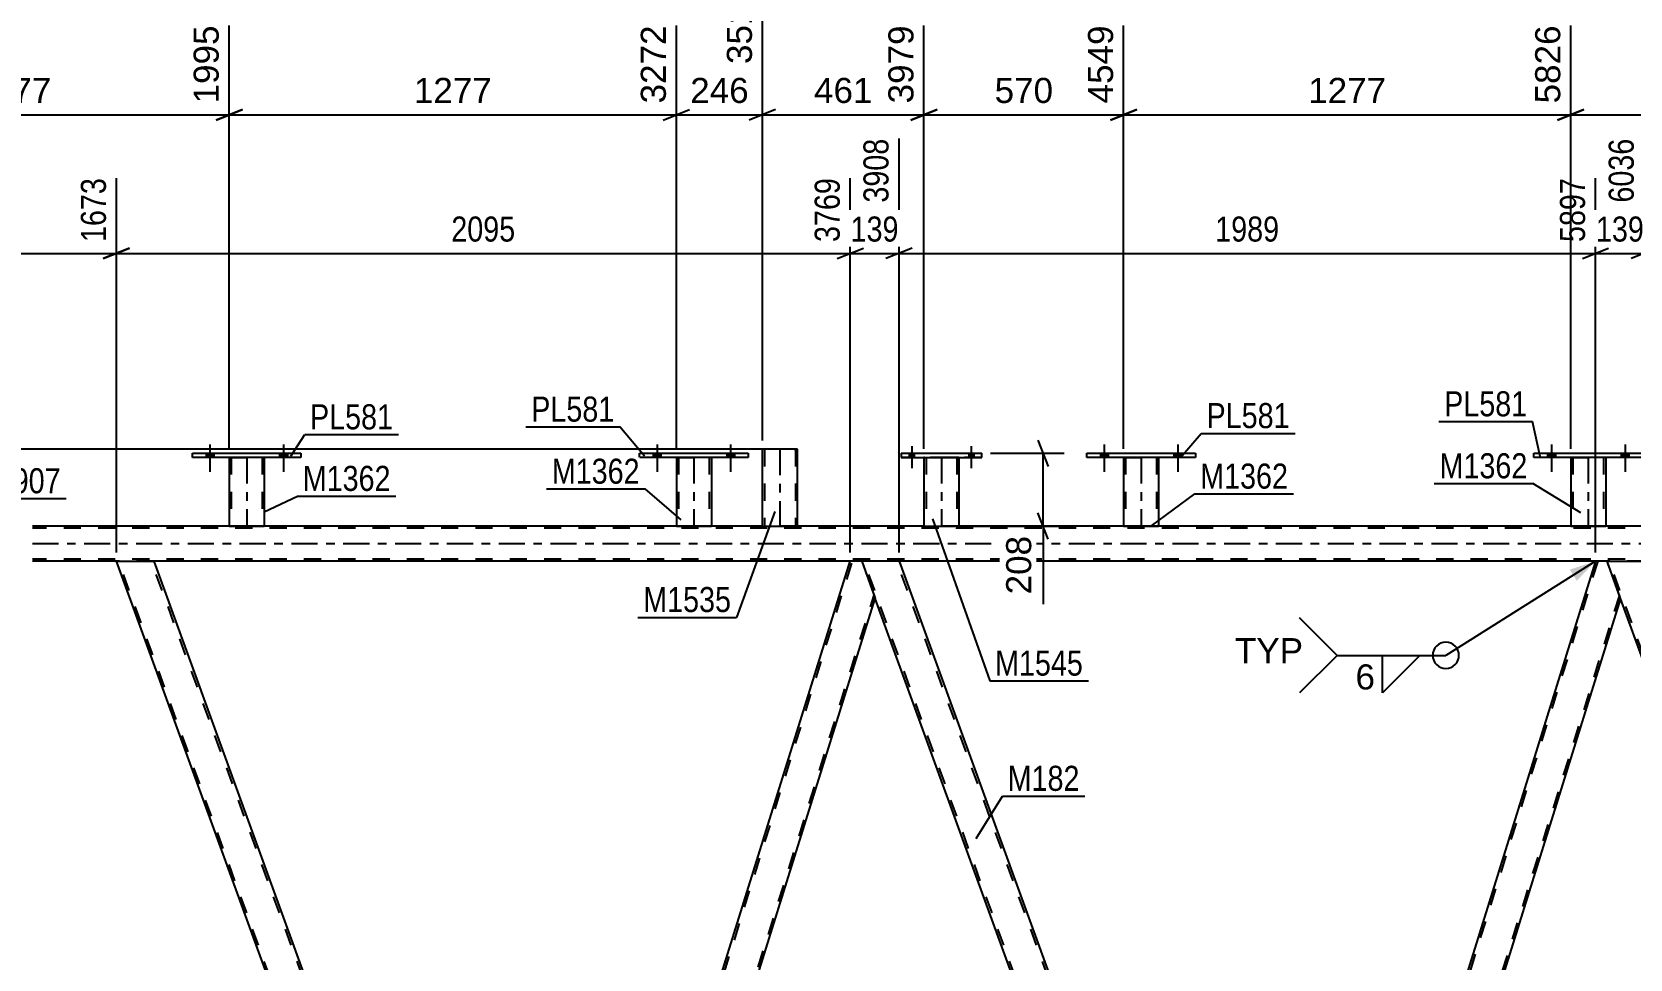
# Model space of a CAD drawing. Header units: millimetres. Extents: x 0 to 3371, y 0 to 1899.
# Drawn here: x 100.8 to 283.4, y 369.3 to 475.2 of the extents above; entities that cross this region are included whole.
import ezdxf

# ---------------------------------------------------------------- set-up
doc = ezdxf.new("R2010")
doc.units = ezdxf.units.MM
doc.linetypes.add('DXK_LINE_DOT2', pattern=[3.9198, 1.9599, -1.9599])
doc.linetypes.add('DXK_LINE_DOT3', pattern=[5.9187, 2.979, -0.9799, 0.9799, -0.9799])
doc.styles.add('Arial', font='ARIAL.TTF', dxfattribs={"height": 0.2})
doc.styles.add('Arial Narrow', font='ARIALN.TTF', dxfattribs={"height": 0.2})

# ---------------------------------------------------------------- blocks, each defined once
blk = doc.blocks.new('Part-203723636-5247 - 5074')
at = {"color": 2, "linetype": 'Continuous'}
for p, q in [((199.86, 414.76), (195.6, 414.76)), ((199.86, 414.76), (242.23, 298.36)), ((237.97, 298.36), (197.15, 410.51))]:
    blk.add_line(p, q, dxfattribs=at)
at = {"color": 7, "linetype": 'DXK_LINE_DOT2'}
for p, q in [((195.6, 414.76), (197.15, 410.51)), ((239.98, 293.54), (195.86, 414.76)), ((243.73, 293.54), (199.6, 414.76)), ((239.72, 293.54), (237.97, 298.36)), ((243.98, 293.54), (242.23, 298.36)), ((243.98, 293.54), (239.72, 293.54))]:
    blk.add_line(p, q, dxfattribs=at)
blk = doc.blocks.new('Bolt-203723636-5217 - 5074')
at = {"linetype": 'Continuous'}
for points in [[(222.87, 426.6), (223.75, 426.6), (223.75, 427.08), (222.87, 427.08)], [(231.27, 426.6), (232.15, 426.6), (232.15, 427.08), (231.27, 427.08)]]:
    blk.add_hatch(color=1, dxfattribs=at).paths.add_polyline_path(points)
at = {"color": 1, "linetype": 'Continuous'}
for p, q in [((223.31, 428.08), (223.31, 424.96)), ((231.71, 428.08), (231.71, 424.96)), ((222.87, 427.08), (222.87, 426.6)), ((223.75, 427.08), (223.75, 426.6)), ((231.27, 427.08), (231.27, 426.6)), ((232.15, 427.08), (232.15, 426.6))]:
    blk.add_line(p, q, dxfattribs=at)
blk = doc.blocks.new('Part-203723636-5154 - 5074')
at = {"color": 2, "linetype": 'Continuous'}
for p, q in [((184.26, 418.76), (100.87, 418.76)), ((202.71, 418.76), (188.26, 418.76)), ((564.71, 418.76), (206.71, 418.76)), ((110.47, 414.76), (100.87, 414.76)), ((194.29, 414.76), (114.73, 414.76)), ((279.42, 414.76), (199.86, 414.76))]:
    blk.add_line(p, q, dxfattribs=at)
at = {"color": 7, "linetype": 'DXK_LINE_DOT2'}
for p, q in [((764.93, 418.52), (100.87, 418.52)), ((188.26, 418.76), (184.26, 418.76)), ((206.71, 418.76), (202.71, 418.76)), ((764.93, 415), (100.87, 415)), ((114.73, 414.76), (110.47, 414.76)), ((199.86, 414.76), (194.29, 414.76)), ((284.99, 414.76), (279.42, 414.76))]:
    blk.add_line(p, q, dxfattribs=at)
at = {"color": 7, "linetype": 'DXK_LINE_DOT3'}
blk.add_line((100.87, 416.76), (764.93, 416.76), dxfattribs=at)
blk = doc.blocks.new('Bolt-203723636-5218 - 5074')
at = {"linetype": 'Continuous'}
for points in [[(222.87, 426.6), (223.75, 426.6), (223.75, 427.08), (222.87, 427.08)], [(231.27, 426.6), (232.15, 426.6), (232.15, 427.08), (231.27, 427.08)]]:
    blk.add_hatch(color=1, dxfattribs=at).paths.add_polyline_path(points)
at = {"color": 1, "linetype": 'Continuous'}
for p, q in [((223.31, 428.08), (223.31, 424.96)), ((231.71, 428.08), (231.71, 424.96)), ((222.87, 427.08), (222.87, 426.6)), ((223.75, 427.08), (223.75, 426.6)), ((231.27, 427.08), (231.27, 426.6)), ((232.15, 427.08), (232.15, 426.6))]:
    blk.add_line(p, q, dxfattribs=at)
blk = doc.blocks.new('Part-203723636-5283 - 5074')
at = {"color": 2, "linetype": 'Continuous'}
for p, q in [((272.39, 426.6), (272.39, 427.08)), ((272.39, 427.08), (284.79, 427.08)), ((284.79, 426.6), (272.39, 426.6)), ((284.79, 427.08), (284.79, 426.6))]:
    blk.add_line(p, q, dxfattribs=at)
blk = doc.blocks.new('Part-203723636-5300 - 5074')
at = {"color": 2, "linetype": 'Continuous'}
for p, q in [((276.59, 426.6), (276.59, 418.76)), ((280.59, 426.6), (280.59, 418.76)), ((276.59, 418.76), (280.59, 418.76))]:
    blk.add_line(p, q, dxfattribs=at)
at = {"color": 7, "linetype": 'DXK_LINE_DOT2'}
for p, q in [((276.59, 426.6), (280.59, 426.6)), ((276.59, 426.6), (276.59, 426.6)), ((276.59, 426.6), (276.59, 426.6)), ((276.83, 426.6), (276.83, 418.76)), ((280.35, 426.6), (280.35, 418.76)), ((280.59, 426.6), (280.59, 426.6)), ((280.59, 426.6), (280.59, 426.6)), ((280.3, 418.76), (280.33, 418.76)), ((280.3, 418.76), (280.33, 418.76)), ((280.33, 418.76), (280.35, 418.76)), ((280.33, 418.76), (280.35, 418.76))]:
    blk.add_line(p, q, dxfattribs=at)
at = {"color": 7, "linetype": 'DXK_LINE_DOT3'}
blk.add_line((278.59, 426.6), (278.59, 418.76), dxfattribs=at)
blk = doc.blocks.new('Part-203723636-5301 - 5074')
at = {"color": 2, "linetype": 'Continuous'}
for p, q in [((200.11, 427.08), (200.11, 426.6)), ((200.11, 427.08), (209.31, 427.08)), ((200.11, 426.6), (209.31, 426.6)), ((209.31, 426.6), (209.31, 427.08))]:
    blk.add_line(p, q, dxfattribs=at)
at = {"color": 7, "linetype": 'DXK_LINE_DOT2'}
for p, q in [((200.11, 427.08), (209.31, 427.08)), ((209.31, 426.6), (200.11, 426.6))]:
    blk.add_line(p, q, dxfattribs=at)
blk = doc.blocks.new('Part-203723636-5306 - 5074')
at = {"color": 2, "linetype": 'Continuous'}
for p, q in [((225.51, 426.6), (225.51, 418.76)), ((229.51, 426.6), (229.51, 418.76)), ((225.51, 418.76), (229.51, 418.76))]:
    blk.add_line(p, q, dxfattribs=at)
at = {"color": 7, "linetype": 'DXK_LINE_DOT2'}
for p, q in [((225.51, 426.6), (229.51, 426.6)), ((225.51, 426.6), (225.51, 426.6)), ((225.51, 426.6), (225.51, 426.6)), ((225.75, 426.6), (225.75, 418.76)), ((229.27, 426.6), (229.27, 418.76)), ((229.51, 426.6), (229.51, 426.6)), ((229.51, 426.6), (229.51, 426.6)), ((229.21, 418.76), (229.25, 418.76)), ((229.21, 418.76), (229.25, 418.76)), ((229.25, 418.76), (229.27, 418.76)), ((229.25, 418.76), (229.27, 418.76))]:
    blk.add_line(p, q, dxfattribs=at)
at = {"color": 7, "linetype": 'DXK_LINE_DOT3'}
blk.add_line((227.51, 426.6), (227.51, 418.76), dxfattribs=at)
blk = doc.blocks.new('Part-203723636-5430 - 5074')
at = {"color": 7, "linetype": 'DXK_LINE_DOT2'}
for p, q in [((279.67, 414.76), (242.85, 296.64)), ((282.15, 410.88), (245.57, 293.54)), ((243.14, 298.36), (242.72, 297.01)), ((247.33, 298.36), (245.83, 293.54)), ((243.98, 293.54), (242.72, 297.01)), ((245.83, 293.54), (243.98, 293.54))]:
    blk.add_line(p, q, dxfattribs=at)
at = {"color": 2, "linetype": 'Continuous'}
for p, q in [((279.42, 414.76), (243.14, 298.36)), ((280.74, 414.76), (279.42, 414.76)), ((282.28, 410.51), (280.74, 414.76)), ((282.28, 410.51), (247.33, 298.36))]:
    blk.add_line(p, q, dxfattribs=at)
blk = doc.blocks.new('Part-203723636-5496 - 5074')
at = {"color": 2, "linetype": 'Continuous'}
for p, q in [((202.71, 426.6), (202.71, 418.75)), ((206.71, 426.6), (206.71, 418.75)), ((202.71, 418.75), (206.23, 418.75)), ((206.57, 418.75), (206.23, 418.75)), ((206.68, 418.75), (206.57, 418.75)), ((206.71, 418.75), (206.68, 418.75))]:
    blk.add_line(p, q, dxfattribs=at)
at = {"color": 7, "linetype": 'DXK_LINE_DOT2'}
for p, q in [((206.71, 426.6), (202.71, 426.6)), ((202.71, 426.6), (202.71, 426.6)), ((202.71, 426.6), (206.71, 426.6)), ((202.71, 426.6), (202.71, 426.6)), ((202.71, 426.6), (202.71, 426.6)), ((202.95, 426.6), (202.95, 426.6)), ((202.95, 426.6), (202.95, 418.75)), ((206.47, 426.6), (206.47, 426.6)), ((206.47, 426.6), (206.47, 418.75)), ((206.71, 426.6), (206.71, 426.6)), ((206.71, 426.6), (206.71, 426.6)), ((206.71, 426.6), (206.71, 426.6)), ((206.71, 418.75), (202.71, 418.75)), ((202.95, 418.75), (202.97, 418.75)), ((202.97, 418.75), (203.01, 418.75)), ((203.01, 418.75), (203.02, 418.75)), ((206.42, 418.75), (206.23, 418.75))]:
    blk.add_line(p, q, dxfattribs=at)
at = {"color": 7, "linetype": 'DXK_LINE_DOT3'}
blk.add_line((204.71, 426.6), (204.71, 418.75), dxfattribs=at)
blk = doc.blocks.new('Part-203723636-5345 - 5074')
at = {"color": 2, "linetype": 'Continuous'}
for p, q in [((119.15, 426.6), (119.15, 427.08)), ((119.15, 427.08), (131.55, 427.08)), ((131.55, 426.6), (119.15, 426.6)), ((131.55, 427.08), (131.55, 426.6))]:
    blk.add_line(p, q, dxfattribs=at)
blk = doc.blocks.new('Part-203723636-5400 - 5074')
at = {"color": 2, "linetype": 'Continuous'}
for p, q in [((184.26, 427.54), (184.26, 427.54)), ((187.78, 427.54), (184.26, 427.54)), ((184.26, 418.76), (184.26, 427.54)), ((188.26, 427.54), (187.78, 427.54)), ((188.26, 427.54), (188.26, 427.54)), ((188.26, 418.76), (188.26, 427.54)), ((184.28, 418.74), (188.24, 418.74))]:
    blk.add_line(p, q, dxfattribs=at)
at = {"color": 7, "linetype": 'DXK_LINE_DOT2'}
for p, q in [((188.26, 427.54), (184.26, 427.54)), ((184.26, 427.54), (184.26, 427.54)), ((184.5, 427.54), (184.5, 427.54)), ((184.5, 427.54), (184.5, 418.74)), ((187.87, 427.54), (187.95, 427.54)), ((187.95, 427.54), (187.96, 427.54)), ((187.96, 427.54), (188, 427.54)), ((188, 427.54), (188.02, 427.54)), ((188.02, 427.54), (188.02, 427.54)), ((188.02, 427.54), (188.02, 418.74)), ((188.26, 427.54), (188.26, 427.54)), ((184.26, 418.76), (184.26, 418.74)), ((188.26, 418.74), (184.26, 418.74)), ((184.26, 418.74), (184.26, 418.74)), ((184.26, 418.74), (184.28, 418.74)), ((188, 418.74), (187.96, 418.74)), ((188.26, 418.74), (188.24, 418.74)), ((188.26, 418.74), (188.26, 418.76)), ((188.26, 418.74), (188.26, 418.76)), ((188.26, 418.74), (188.26, 418.74))]:
    blk.add_line(p, q, dxfattribs=at)
at = {"color": 7, "linetype": 'DXK_LINE_DOT3'}
blk.add_line((186.26, 427.54), (186.26, 418.74), dxfattribs=at)
blk = doc.blocks.new('Part-203723636-5370 - 5074')
at = {"color": 2, "linetype": 'Continuous'}
for p, q in [((157.58, 297.01), (194.29, 414.76)), ((195.6, 414.76), (194.29, 414.76)), ((195.6, 414.76), (197.15, 410.51)), ((160.69, 293.54), (197.15, 410.51)), ((158.85, 293.54), (157.58, 297.01))]:
    blk.add_line(p, q, dxfattribs=at)
at = {"color": 7, "linetype": 'DXK_LINE_DOT2'}
for p, q in [((157.72, 296.64), (194.54, 414.76)), ((160.44, 293.54), (197.02, 410.88)), ((160.69, 293.54), (158.85, 293.54))]:
    blk.add_line(p, q, dxfattribs=at)
blk = doc.blocks.new('Part-203723636-5375 - 5074')
at = {"color": 2, "linetype": 'Continuous'}
for p, q in [((154.59, 293.54), (110.47, 414.76)), ((110.47, 414.76), (114.73, 414.76)), ((114.73, 414.76), (157.58, 297.01))]:
    blk.add_line(p, q, dxfattribs=at)
at = {"color": 7, "linetype": 'DXK_LINE_DOT2'}
for p, q in [((154.85, 293.54), (110.72, 414.76)), ((158.59, 293.54), (114.47, 414.76)), ((158.85, 293.54), (157.58, 297.01)), ((158.85, 293.54), (154.59, 293.54))]:
    blk.add_line(p, q, dxfattribs=at)
blk = doc.blocks.new('Part-203723636-5380 - 5074')
at = {"color": 2, "linetype": 'Continuous'}
for p, q in [((123.35, 426.6), (123.35, 418.76)), ((127.35, 426.6), (127.35, 418.76)), ((123.35, 418.76), (127.35, 418.76))]:
    blk.add_line(p, q, dxfattribs=at)
at = {"color": 7, "linetype": 'DXK_LINE_DOT2'}
for p, q in [((123.35, 426.6), (127.35, 426.6)), ((123.35, 426.6), (123.35, 426.6)), ((123.35, 426.6), (123.35, 426.6)), ((123.59, 426.6), (123.59, 418.76)), ((127.11, 426.6), (127.11, 418.76)), ((127.35, 426.6), (127.35, 426.6)), ((127.35, 426.6), (127.35, 426.6)), ((127.09, 418.76), (127.05, 418.76)), ((127.05, 418.76), (127.09, 418.76)), ((127.11, 418.76), (127.09, 418.76)), ((127.09, 418.76), (127.11, 418.76))]:
    blk.add_line(p, q, dxfattribs=at)
at = {"color": 7, "linetype": 'DXK_LINE_DOT3'}
blk.add_line((125.35, 426.6), (125.35, 418.76), dxfattribs=at)
blk = doc.blocks.new('Part-203723636-5385 - 5074')
at = {"color": 2, "linetype": 'Continuous'}
for p, q in [((170.23, 426.6), (170.23, 427.08)), ((170.23, 427.08), (182.63, 427.08)), ((182.63, 426.6), (170.23, 426.6)), ((182.63, 427.08), (182.63, 426.6))]:
    blk.add_line(p, q, dxfattribs=at)
blk = doc.blocks.new('Part-203723636-5410 - 5074')
at = {"color": 2, "linetype": 'Continuous'}
for p, q in [((174.43, 426.6), (174.43, 418.76)), ((178.43, 426.6), (178.43, 418.76)), ((174.43, 418.76), (178.43, 418.76))]:
    blk.add_line(p, q, dxfattribs=at)
at = {"color": 7, "linetype": 'DXK_LINE_DOT2'}
for p, q in [((174.43, 426.6), (178.43, 426.6)), ((174.43, 426.6), (174.43, 426.6)), ((174.43, 426.6), (174.43, 426.6)), ((174.67, 426.6), (174.67, 418.76)), ((178.19, 426.6), (178.19, 418.76)), ((178.43, 426.6), (178.43, 426.6)), ((178.43, 426.6), (178.43, 426.6)), ((178.13, 418.76), (178.17, 418.76)), ((178.13, 418.76), (178.17, 418.76)), ((178.17, 418.76), (178.19, 418.76)), ((178.17, 418.76), (178.19, 418.76))]:
    blk.add_line(p, q, dxfattribs=at)
at = {"color": 7, "linetype": 'DXK_LINE_DOT3'}
blk.add_line((176.43, 426.6), (176.43, 418.76), dxfattribs=at)
blk = doc.blocks.new('Part-203723636-5425 - 5074')
at = {"color": 2, "linetype": 'Continuous'}
for p, q in [((280.74, 414.76), (284.99, 414.76)), ((284.99, 414.76), (327.85, 297.01)), ((324.86, 293.54), (282.28, 410.51))]:
    blk.add_line(p, q, dxfattribs=at)
at = {"color": 7, "linetype": 'DXK_LINE_DOT2'}
for p, q in [((282.28, 410.51), (280.74, 414.76)), ((325.11, 293.54), (280.99, 414.76)), ((328.86, 293.54), (284.74, 414.76)), ((329.12, 293.54), (327.85, 297.01)), ((329.12, 293.54), (324.86, 293.54))]:
    blk.add_line(p, q, dxfattribs=at)
blk = doc.blocks.new('Part-203723636-5435 - 5074')
at = {"color": 2, "linetype": 'Continuous'}
for p, q in [((221.31, 426.6), (221.31, 427.08)), ((221.31, 427.08), (233.71, 427.08)), ((233.71, 426.6), (221.31, 426.6)), ((233.71, 427.08), (233.71, 426.6))]:
    blk.add_line(p, q, dxfattribs=at)
blk = doc.blocks.new('Bolt-203723636-5459 - 5074')
at = {"linetype": 'Continuous'}
for points in [[(171.79, 426.6), (172.67, 426.6), (172.67, 427.08), (171.79, 427.08)], [(180.19, 426.6), (181.07, 426.6), (181.07, 427.08), (180.19, 427.08)]]:
    blk.add_hatch(color=1, dxfattribs=at).paths.add_polyline_path(points)
at = {"color": 1, "linetype": 'Continuous'}
for p, q in [((172.23, 428.08), (172.23, 424.96)), ((180.63, 428.08), (180.63, 424.96)), ((171.79, 427.08), (171.79, 426.6)), ((172.67, 427.08), (172.67, 426.6)), ((180.19, 427.08), (180.19, 426.6)), ((181.07, 427.08), (181.07, 426.6))]:
    blk.add_line(p, q, dxfattribs=at)
blk = doc.blocks.new('Bolt-203723636-5476 - 5074')
at = {"linetype": 'Continuous'}
for points in [[(273.95, 426.6), (274.83, 426.6), (274.83, 427.08), (273.95, 427.08)], [(282.35, 426.6), (283.23, 426.6), (283.23, 427.08), (282.35, 427.08)]]:
    blk.add_hatch(color=1, dxfattribs=at).paths.add_polyline_path(points)
at = {"color": 1, "linetype": 'Continuous'}
for p, q in [((274.39, 428.08), (274.39, 424.96)), ((282.79, 428.08), (282.79, 424.96)), ((273.95, 427.08), (273.95, 426.6)), ((274.83, 427.08), (274.83, 426.6)), ((282.35, 427.08), (282.35, 426.6)), ((283.23, 427.08), (283.23, 426.6))]:
    blk.add_line(p, q, dxfattribs=at)
blk = doc.blocks.new('Bolt-203723636-5477 - 5074')
at = {"linetype": 'Continuous'}
for points in [[(273.95, 426.6), (274.83, 426.6), (274.83, 427.08), (273.95, 427.08)], [(282.35, 426.6), (283.23, 426.6), (283.23, 427.08), (282.35, 427.08)]]:
    blk.add_hatch(color=1, dxfattribs=at).paths.add_polyline_path(points)
at = {"color": 1, "linetype": 'Continuous'}
for p, q in [((274.39, 428.08), (274.39, 424.96)), ((282.79, 428.08), (282.79, 424.96)), ((273.95, 427.08), (273.95, 426.6)), ((274.83, 427.08), (274.83, 426.6)), ((282.35, 427.08), (282.35, 426.6)), ((283.23, 427.08), (283.23, 426.6))]:
    blk.add_line(p, q, dxfattribs=at)
blk = doc.blocks.new('Bolt-203723636-5497 - 5074')
at = {"linetype": 'Continuous'}
for points in [[(201.03, 426.6), (201.59, 426.6), (201.59, 427.08), (201.03, 427.08)], [(201.03, 426.6), (201.59, 426.6), (201.59, 427.08), (201.03, 427.08)], [(207.83, 426.6), (208.39, 426.6), (208.39, 427.08), (207.83, 427.08)], [(207.83, 426.6), (208.39, 426.6), (208.39, 427.08), (207.83, 427.08)]]:
    blk.add_hatch(color=1, dxfattribs=at).paths.add_polyline_path(points)
at = {"color": 1, "linetype": 'Continuous'}
for p, q in [((201.31, 427.88), (201.31, 425.36)), ((201.31, 427.88), (201.31, 425.36)), ((208.11, 427.88), (208.11, 425.36)), ((208.11, 427.88), (208.11, 425.36)), ((201.03, 427.08), (201.03, 426.6)), ((201.03, 427.08), (201.03, 426.6)), ((201.59, 427.08), (201.59, 426.6)), ((201.59, 427.08), (201.59, 426.6)), ((207.83, 427.08), (207.83, 426.6)), ((207.83, 427.08), (207.83, 426.6)), ((208.39, 427.08), (208.39, 426.6)), ((208.39, 427.08), (208.39, 426.6))]:
    blk.add_line(p, q, dxfattribs=at)
blk = doc.blocks.new('Bolt-203723636-5506 - 5074')
at = {"linetype": 'Continuous'}
for points in [[(120.71, 426.6), (121.59, 426.6), (121.59, 427.08), (120.71, 427.08)], [(129.11, 426.6), (129.99, 426.6), (129.99, 427.08), (129.11, 427.08)]]:
    blk.add_hatch(color=1, dxfattribs=at).paths.add_polyline_path(points)
at = {"color": 1, "linetype": 'Continuous'}
for p, q in [((121.15, 428.08), (121.15, 424.96)), ((129.55, 428.08), (129.55, 424.96)), ((120.71, 427.08), (120.71, 426.6)), ((121.59, 427.08), (121.59, 426.6)), ((129.11, 427.08), (129.11, 426.6)), ((129.99, 427.08), (129.99, 426.6))]:
    blk.add_line(p, q, dxfattribs=at)
blk = doc.blocks.new('Bolt-203723636-5507 - 5074')
at = {"linetype": 'Continuous'}
for points in [[(120.71, 426.6), (121.59, 426.6), (121.59, 427.08), (120.71, 427.08)], [(129.11, 426.6), (129.99, 426.6), (129.99, 427.08), (129.11, 427.08)]]:
    blk.add_hatch(color=1, dxfattribs=at).paths.add_polyline_path(points)
at = {"color": 1, "linetype": 'Continuous'}
for p, q in [((121.15, 428.08), (121.15, 424.96)), ((129.55, 428.08), (129.55, 424.96)), ((120.71, 427.08), (120.71, 426.6)), ((121.59, 427.08), (121.59, 426.6)), ((129.11, 427.08), (129.11, 426.6)), ((129.99, 427.08), (129.99, 426.6))]:
    blk.add_line(p, q, dxfattribs=at)
blk = doc.blocks.new('Bolt-203723636-5518 - 5074')
at = {"linetype": 'Continuous'}
for points in [[(171.79, 426.6), (172.67, 426.6), (172.67, 427.08), (171.79, 427.08)], [(180.19, 426.6), (181.07, 426.6), (181.07, 427.08), (180.19, 427.08)]]:
    blk.add_hatch(color=1, dxfattribs=at).paths.add_polyline_path(points)
at = {"color": 1, "linetype": 'Continuous'}
for p, q in [((172.23, 428.08), (172.23, 424.96)), ((180.63, 428.08), (180.63, 424.96)), ((171.79, 427.08), (171.79, 426.6)), ((172.67, 427.08), (172.67, 426.6)), ((180.19, 427.08), (180.19, 426.6)), ((181.07, 427.08), (181.07, 426.6))]:
    blk.add_line(p, q, dxfattribs=at)
blk = doc.blocks.new('StraightDimension-203723636-6762 - 5074')
at = {"color": 7, "linetype": 'Continuous'}
for p, q in [((276.59, 427.6), (276.59, 475.93)), ((327.67, 427.6), (327.67, 475.93)), ((278.09, 466.34), (275.09, 465.14)), ((276.59, 465.74), (327.67, 465.74)), ((326.17, 465.14), (329.17, 466.34))]:
    blk.add_line(p, q, dxfattribs=at)
at = {"color": 0, "linetype": 'Continuous'}
blk.add_wipeout([(327.07, 476.53), (322.87, 476.53), (322.87, 466.44), (327.07, 466.44)], dxfattribs=at)
at = {"color": 0}
blk.add_wipeout([(307.18, 466.49), (307.18, 470.69), (297.08, 470.69), (297.08, 466.49)], dxfattribs=at)
at = {"color": 3, "linetype": 'Continuous', "style": 'Arial'}
blk.add_text('7103', height=2.865, rotation=90.0002, dxfattribs=at).set_placement((326.47, 467.04))
at = {"color": 3, "style": 'Arial'}
blk.add_text('1277', height=2.865, dxfattribs=at).set_placement((297.68, 467.09))
blk = doc.blocks.new('StraightDimension-203723636-8266 - 5074')
at = {"color": 7, "linetype": 'Continuous'}
for p, q in [((215.71, 428.58), (216.91, 425.58)), ((210.31, 427.08), (218.71, 427.08)), ((216.31, 418.76), (216.31, 427.08)), ((216.91, 417.26), (215.71, 420.26)), ((207.71, 418.76), (218.71, 418.76))]:
    blk.add_line(p, q, dxfattribs=at)
at = {"color": 0}
blk.add_wipeout([(215.56, 418.23), (211.36, 418.23), (211.36, 410.36), (215.56, 410.36)], dxfattribs=at)
at = {"color": 7, "linetype": 'Continuous'}
blk.add_line((216.31, 418.76), (216.31, 409.84), dxfattribs=at)
blk.add_line((216.31, 418.76), (216.31, 409.84), dxfattribs=at)
at = {"color": 3, "style": 'Arial'}
blk.add_text('208', height=2.865, rotation=90.0002, dxfattribs=at).set_placement((214.96, 410.96))
blk = doc.blocks.new('StraightDimension-203723636-6242 - 5074')
at = {"color": 7, "linetype": 'Continuous'}
blk.add_line((185.26, 427.54), (28.91, 427.54), dxfattribs=at)
blk = doc.blocks.new('StraightDimension-203723636-13701 - 5074')
at = {"color": 7, "linetype": 'Continuous'}
for p, q in [((199.86, 415.76), (199.86, 463.02)), ((279.42, 415.76), (279.42, 458.52)), ((201.36, 450.51), (198.36, 449.31)), ((199.86, 449.91), (279.42, 449.91)), ((277.92, 449.31), (280.92, 450.51))]:
    blk.add_line(p, q, dxfattribs=at)
at = {"color": 0, "linetype": 'Continuous'}
blk.add_wipeout([(278.82, 459.12), (274.62, 459.12), (274.62, 450.61), (278.82, 450.61)], dxfattribs=at)
at = {"color": 0}
blk.add_wipeout([(243.9, 450.66), (243.9, 454.86), (235.38, 454.86), (235.38, 450.66)], dxfattribs=at)
at = {"color": 3, "linetype": 'Continuous', "style": 'Arial Narrow'}
blk.add_text('5897', height=2.863, rotation=90.0002, dxfattribs=at).set_placement((278.22, 451.21))
at = {"color": 3, "style": 'Arial Narrow'}
blk.add_text('1989', height=2.863, dxfattribs=at).set_placement((235.98, 451.26))
blk = doc.blocks.new('StraightDimension-203723636-13700 - 5074')
at = {"color": 7, "linetype": 'Continuous'}
for p, q in [((284.99, 415.76), (284.99, 463.02)), ((279.42, 415.76), (279.42, 458.52)), ((277.92, 449.31), (280.92, 450.51)), ((279.42, 449.91), (284.99, 449.91)), ((286.49, 450.51), (283.49, 449.31))]:
    blk.add_line(p, q, dxfattribs=at)
at = {"color": 0}
blk.add_wipeout([(285.55, 450.66), (285.55, 454.86), (278.87, 454.86), (278.87, 450.66)], dxfattribs=at)
at = {"color": 3, "style": 'Arial Narrow'}
blk.add_text('139', height=2.863, dxfattribs=at).set_placement((279.47, 451.26))
at = {"color": 0, "linetype": 'Continuous'}
blk.add_wipeout([(284.39, 463.62), (280.19, 463.62), (280.19, 455.11), (284.39, 455.11)], dxfattribs=at)
at = {"color": 3, "linetype": 'Continuous', "style": 'Arial Narrow'}
blk.add_text('6036', height=2.863, rotation=90.0002, dxfattribs=at).set_placement((283.79, 455.71))
blk = doc.blocks.new('StraightDimension-203723636-13703 - 5074')
at = {"color": 7, "linetype": 'Continuous'}
for p, q in [((110.47, 415.76), (110.47, 458.52)), ((194.29, 415.76), (194.29, 458.52)), ((111.97, 450.51), (108.97, 449.31)), ((110.47, 449.91), (194.29, 449.91)), ((192.79, 449.31), (195.79, 450.51))]:
    blk.add_line(p, q, dxfattribs=at)
at = {"color": 0, "linetype": 'Continuous'}
blk.add_wipeout([(193.69, 459.12), (189.49, 459.12), (189.49, 450.61), (193.69, 450.61)], dxfattribs=at)
at = {"color": 0}
blk.add_wipeout([(156.63, 450.66), (156.63, 454.86), (148.12, 454.86), (148.12, 450.66)], dxfattribs=at)
at = {"color": 3, "linetype": 'Continuous', "style": 'Arial Narrow'}
blk.add_text('3769', height=2.863, rotation=90.0002, dxfattribs=at).set_placement((193.09, 451.21))
at = {"color": 3, "style": 'Arial Narrow'}
blk.add_text('2095', height=2.863, dxfattribs=at).set_placement((148.72, 451.26))
blk = doc.blocks.new('StraightDimension-203723636-6802 - 5074')
at = {"color": 7, "linetype": 'Continuous'}
for p, q in [((184.26, 428.54), (184.26, 480.43)), ((174.43, 427.6), (174.43, 475.93)), ((172.93, 465.14), (175.93, 466.34)), ((174.43, 465.74), (184.26, 465.74)), ((185.76, 466.34), (182.76, 465.14))]:
    blk.add_line(p, q, dxfattribs=at)
at = {"color": 0}
blk.add_wipeout([(183.28, 466.49), (183.28, 470.69), (175.41, 470.69), (175.41, 466.49)], dxfattribs=at)
at = {"color": 3, "style": 'Arial'}
blk.add_text('246', height=2.865, dxfattribs=at).set_placement((176.01, 467.09))
at = {"color": 0, "linetype": 'Continuous'}
blk.add_wipeout([(183.66, 481.03), (179.46, 481.03), (179.46, 470.94), (183.66, 470.94)], dxfattribs=at)
at = {"color": 3, "linetype": 'Continuous', "style": 'Arial'}
blk.add_text('3518', height=2.865, rotation=90.0002, dxfattribs=at).set_placement((183.06, 471.54))
blk = doc.blocks.new('StraightDimension-203723636-6812 - 5074')
at = {"color": 7, "linetype": 'Continuous'}
for p, q in [((123.35, 427.6), (123.35, 475.93)), ((174.43, 427.6), (174.43, 475.93)), ((124.85, 466.34), (121.85, 465.14)), ((123.35, 465.74), (174.43, 465.74)), ((172.93, 465.14), (175.93, 466.34))]:
    blk.add_line(p, q, dxfattribs=at)
at = {"color": 0, "linetype": 'Continuous'}
blk.add_wipeout([(173.83, 476.53), (169.63, 476.53), (169.63, 466.44), (173.83, 466.44)], dxfattribs=at)
at = {"color": 0}
blk.add_wipeout([(153.94, 466.49), (153.94, 470.69), (143.84, 470.69), (143.84, 466.49)], dxfattribs=at)
at = {"color": 3, "linetype": 'Continuous', "style": 'Arial'}
blk.add_text('3272', height=2.865, rotation=90.0002, dxfattribs=at).set_placement((173.23, 467.04))
at = {"color": 3, "style": 'Arial'}
blk.add_text('1277', height=2.865, dxfattribs=at).set_placement((144.44, 467.09))
blk = doc.blocks.new('StraightDimension-203723636-6772 - 5074')
at = {"color": 7, "linetype": 'Continuous'}
for p, q in [((225.51, 427.6), (225.51, 475.93)), ((276.59, 427.6), (276.59, 475.93)), ((227.01, 466.34), (224.01, 465.14)), ((225.51, 465.74), (276.59, 465.74)), ((275.09, 465.14), (278.09, 466.34))]:
    blk.add_line(p, q, dxfattribs=at)
at = {"color": 0, "linetype": 'Continuous'}
blk.add_wipeout([(275.99, 476.53), (271.79, 476.53), (271.79, 466.44), (275.99, 466.44)], dxfattribs=at)
at = {"color": 0}
blk.add_wipeout([(256.1, 466.49), (256.1, 470.69), (246, 470.69), (246, 466.49)], dxfattribs=at)
at = {"color": 3, "linetype": 'Continuous', "style": 'Arial'}
blk.add_text('5826', height=2.865, rotation=90.0002, dxfattribs=at).set_placement((275.39, 467.04))
at = {"color": 3, "style": 'Arial'}
blk.add_text('1277', height=2.865, dxfattribs=at).set_placement((246.6, 467.09))
blk = doc.blocks.new('StraightDimension-203723636-6782 - 5074')
at = {"color": 7, "linetype": 'Continuous'}
for p, q in [((202.71, 427.6), (202.71, 475.93)), ((225.51, 427.6), (225.51, 475.93)), ((204.21, 466.34), (201.21, 465.14)), ((202.71, 465.74), (225.51, 465.74)), ((224.01, 465.14), (227.01, 466.34))]:
    blk.add_line(p, q, dxfattribs=at)
at = {"color": 0, "linetype": 'Continuous'}
blk.add_wipeout([(224.91, 476.53), (220.71, 476.53), (220.71, 466.44), (224.91, 466.44)], dxfattribs=at)
at = {"color": 0}
blk.add_wipeout([(218.05, 466.49), (218.05, 470.69), (210.18, 470.69), (210.18, 466.49)], dxfattribs=at)
at = {"color": 3, "linetype": 'Continuous', "style": 'Arial'}
blk.add_text('4549', height=2.865, rotation=90.0002, dxfattribs=at).set_placement((224.31, 467.04))
at = {"color": 3, "style": 'Arial'}
blk.add_text('570', height=2.865, dxfattribs=at).set_placement((210.78, 467.09))
blk = doc.blocks.new('StraightDimension-203723636-6642 - 5074')
at = {"color": 7, "linetype": 'Continuous'}
for p, q in [((123.35, 427.6), (123.35, 475.93)), ((73.8, 427.6), (73.8, 473.71)), ((75.3, 466.34), (72.3, 465.14)), ((73.8, 465.74), (123.35, 465.74)), ((121.85, 465.14), (124.85, 466.34))]:
    blk.add_line(p, q, dxfattribs=at)
at = {"color": 0, "linetype": 'Continuous'}
blk.add_wipeout([(122.75, 476.53), (118.55, 476.53), (118.55, 466.44), (122.75, 466.44)], dxfattribs=at)
at = {"color": 0}
blk.add_wipeout([(103.62, 466.49), (103.62, 470.69), (93.53, 470.69), (93.53, 466.49)], dxfattribs=at)
at = {"color": 3, "linetype": 'Continuous', "style": 'Arial'}
blk.add_text('1995', height=2.865, rotation=90.0002, dxfattribs=at).set_placement((122.15, 467.04))
at = {"color": 3, "style": 'Arial'}
blk.add_text('1277', height=2.865, dxfattribs=at).set_placement((94.13, 467.09))
blk = doc.blocks.new('StraightDimension-203723636-6792 - 5074')
at = {"color": 7, "linetype": 'Continuous'}
for p, q in [((184.26, 428.54), (184.26, 480.43)), ((202.71, 427.6), (202.71, 475.93)), ((185.76, 466.34), (182.76, 465.14)), ((184.26, 465.74), (202.71, 465.74)), ((201.21, 465.14), (204.21, 466.34))]:
    blk.add_line(p, q, dxfattribs=at)
at = {"color": 0}
blk.add_wipeout([(197.42, 466.49), (197.42, 470.69), (189.55, 470.69), (189.55, 466.49)], dxfattribs=at)
at = {"color": 3, "style": 'Arial'}
blk.add_text('461', height=2.865, dxfattribs=at).set_placement((190.15, 467.09))
at = {"color": 0, "linetype": 'Continuous'}
blk.add_wipeout([(202.11, 476.53), (197.91, 476.53), (197.91, 466.44), (202.11, 466.44)], dxfattribs=at)
at = {"color": 3, "linetype": 'Continuous', "style": 'Arial'}
blk.add_text('3979', height=2.865, rotation=90.0002, dxfattribs=at).set_placement((201.51, 467.04))
blk = doc.blocks.new('StraightDimension-203723636-13702 - 5074')
at = {"color": 7, "linetype": 'Continuous'}
for p, q in [((199.86, 415.76), (199.86, 463.02)), ((194.29, 415.76), (194.29, 458.52)), ((192.79, 449.31), (195.79, 450.51)), ((194.29, 449.91), (199.86, 449.91)), ((201.36, 450.51), (198.36, 449.31))]:
    blk.add_line(p, q, dxfattribs=at)
at = {"color": 0}
blk.add_wipeout([(200.42, 450.66), (200.42, 454.86), (193.73, 454.86), (193.73, 450.66)], dxfattribs=at)
at = {"color": 3, "style": 'Arial Narrow'}
blk.add_text('139', height=2.863, dxfattribs=at).set_placement((194.33, 451.26))
at = {"color": 0, "linetype": 'Continuous'}
blk.add_wipeout([(199.26, 463.62), (195.06, 463.62), (195.06, 455.11), (199.26, 455.11)], dxfattribs=at)
at = {"color": 3, "linetype": 'Continuous', "style": 'Arial Narrow'}
blk.add_text('3908', height=2.863, rotation=90.0002, dxfattribs=at).set_placement((198.66, 455.71))
blk = doc.blocks.new('StraightDimension-203723636-13704 - 5074')
at = {"color": 7, "linetype": 'Continuous'}
for p, q in [((110.47, 415.76), (110.47, 458.52)), ((49.78, 419.76), (49.78, 453.04)), ((51.28, 450.51), (48.28, 449.31)), ((49.78, 449.91), (110.47, 449.91)), ((108.97, 449.31), (111.97, 450.51))]:
    blk.add_line(p, q, dxfattribs=at)
at = {"color": 0, "linetype": 'Continuous'}
for points in [[(109.87, 459.12), (105.67, 459.12), (105.67, 450.61), (109.87, 450.61)], [(49.18, 453.64), (44.98, 453.64), (44.98, 450.61), (49.18, 450.61)]]:
    blk.add_wipeout(points, dxfattribs=at)
at = {"color": 0}
blk.add_wipeout([(84.38, 450.66), (84.38, 454.86), (75.87, 454.86), (75.87, 450.66)], dxfattribs=at)
at = {"color": 3, "linetype": 'Continuous', "style": 'Arial Narrow'}
for s, height, p in [('1673', 2.863, (109.27, 451.21)), ('0', 2.86, (48.58, 451.21))]:
    blk.add_text(s, height=height, rotation=90.0002, dxfattribs=at).set_placement(p)
at = {"color": 3, "style": 'Arial Narrow'}
blk.add_text('1673', height=2.863, dxfattribs=at).set_placement((76.47, 451.26))
blk = doc.blocks.new('Mark-203723636-5150 - 5074')
at = {"color": 0}
blk.add_wipeout([(104.12, 422.51), (104.12, 425.51), (94.25, 425.51), (94.25, 422.51)], dxfattribs=at)
blk.add_wipeout([(104.12, 422.51), (104.12, 425.51), (94.25, 425.51), (94.25, 422.51)], dxfattribs=at)
at = {"color": 30, "linetype": 'Continuous'}
for p, q in [((90.19, 417.31), (93.65, 421.91)), ((93.65, 421.91), (104.72, 421.91))]:
    blk.add_line(p, q, dxfattribs=at)
at = {"color": 3, "style": 'Arial Narrow'}
blk.add_text('TR907', height=2.863, dxfattribs=at).set_placement((94.25, 422.51))
blk = doc.blocks.new('Mark-203723636-5243 - 5074')
at = {"color": 0}
blk.add_wipeout([(220.49, 388.52), (220.49, 391.52), (212.27, 391.52), (212.27, 388.52)], dxfattribs=at)
blk.add_wipeout([(220.49, 388.52), (220.49, 391.52), (212.27, 391.52), (212.27, 388.52)], dxfattribs=at)
at = {"color": 30, "linetype": 'Continuous'}
for p, q in [((208.69, 383.06), (211.67, 387.92)), ((211.67, 387.92), (221.09, 387.92))]:
    blk.add_line(p, q, dxfattribs=at)
at = {"color": 3, "style": 'Arial Narrow'}
blk.add_text('M182', height=2.863, dxfattribs=at).set_placement((212.27, 388.52))
blk = doc.blocks.new('Mark-203723636-5376 - 5074')
at = {"color": 0}
blk.add_wipeout([(141.8, 422.78), (141.8, 425.78), (131.75, 425.78), (131.75, 422.78)], dxfattribs=at)
blk.add_wipeout([(141.8, 422.78), (141.8, 425.78), (131.75, 425.78), (131.75, 422.78)], dxfattribs=at)
at = {"color": 30, "linetype": 'Continuous'}
for p, q in [((127.35, 420.4), (131.15, 422.18)), ((131.15, 422.18), (142.4, 422.18))]:
    blk.add_line(p, q, dxfattribs=at)
at = {"color": 3, "style": 'Arial Narrow'}
blk.add_text('M1362', height=2.863, dxfattribs=at).set_placement((131.75, 422.78))
blk = doc.blocks.new('Mark-203723636-5279 - 5074')
at = {"color": 0}
blk.add_wipeout([(271.64, 431.3), (271.64, 434.3), (262.13, 434.3), (262.13, 431.3)], dxfattribs=at)
blk.add_wipeout([(271.64, 431.3), (271.64, 434.3), (262.13, 434.3), (262.13, 431.3)], dxfattribs=at)
at = {"color": 30, "linetype": 'Continuous'}
for p in [(261.53, 430.7), (273.1, 426.71)]:
    blk.add_line(p, (272.24, 430.7), dxfattribs=at)
at = {"color": 3, "style": 'Arial Narrow'}
blk.add_text('PL581', height=2.863, dxfattribs=at).set_placement((262.13, 431.3))
blk = doc.blocks.new('Mark-203723636-5296 - 5074')
at = {"color": 0}
blk.add_wipeout([(271.65, 424.22), (271.65, 427.22), (261.6, 427.22), (261.6, 424.22)], dxfattribs=at)
blk.add_wipeout([(271.65, 424.22), (271.65, 427.22), (261.6, 427.22), (261.6, 424.22)], dxfattribs=at)
at = {"color": 30, "linetype": 'Continuous'}
for p in [(261, 423.62), (277.74, 420.27)]:
    blk.add_line(p, (272.25, 423.62), dxfattribs=at)
at = {"color": 3, "style": 'Arial Narrow'}
blk.add_text('M1362', height=2.863, dxfattribs=at).set_placement((261.6, 424.22))
blk = doc.blocks.new('Mark-203723636-5302 - 5074')
at = {"color": 0}
blk.add_wipeout([(244.31, 423.04), (244.31, 426.04), (234.26, 426.04), (234.26, 423.04)], dxfattribs=at)
blk.add_wipeout([(244.31, 423.04), (244.31, 426.04), (234.26, 426.04), (234.26, 423.04)], dxfattribs=at)
at = {"color": 30, "linetype": 'Continuous'}
for p, q in [((228.71, 418.81), (233.66, 422.44)), ((233.66, 422.44), (244.91, 422.44))]:
    blk.add_line(p, q, dxfattribs=at)
at = {"color": 3, "style": 'Arial Narrow'}
blk.add_text('M1362', height=2.863, dxfattribs=at).set_placement((234.26, 423.04))
blk = doc.blocks.new('Mark-203723636-5341 - 5074')
at = {"color": 0}
blk.add_wipeout([(142.08, 429.81), (142.08, 432.81), (132.58, 432.81), (132.58, 429.81)], dxfattribs=at)
blk.add_wipeout([(142.08, 429.81), (142.08, 432.81), (132.58, 432.81), (132.58, 429.81)], dxfattribs=at)
at = {"color": 30, "linetype": 'Continuous'}
for p, q in [((130.38, 426.75), (131.98, 429.21)), ((131.98, 429.21), (142.68, 429.21))]:
    blk.add_line(p, q, dxfattribs=at)
at = {"color": 3, "style": 'Arial Narrow'}
blk.add_text('PL581', height=2.863, dxfattribs=at).set_placement((132.58, 429.81))
blk = doc.blocks.new('Mark-203723636-5381 - 5074')
at = {"color": 0}
blk.add_wipeout([(167.36, 430.69), (167.36, 433.69), (157.85, 433.69), (157.85, 430.69)], dxfattribs=at)
blk.add_wipeout([(167.36, 430.69), (167.36, 433.69), (157.85, 433.69), (157.85, 430.69)], dxfattribs=at)
at = {"color": 30, "linetype": 'Continuous'}
for p in [(157.25, 430.09), (170.77, 426.74)]:
    blk.add_line(p, (167.96, 430.09), dxfattribs=at)
at = {"color": 3, "style": 'Arial Narrow'}
blk.add_text('PL581', height=2.863, dxfattribs=at).set_placement((157.85, 430.69))
blk = doc.blocks.new('Mark-203723636-5396 - 5074')
at = {"color": 0}
blk.add_wipeout([(180.69, 408.94), (180.69, 411.94), (170.64, 411.94), (170.64, 408.94)], dxfattribs=at)
blk.add_wipeout([(180.69, 408.94), (180.69, 411.94), (170.64, 411.94), (170.64, 408.94)], dxfattribs=at)
at = {"color": 30, "linetype": 'Continuous'}
for p in [(185.67, 420.41), (170.04, 408.34)]:
    blk.add_line(p, (181.29, 408.34), dxfattribs=at)
at = {"color": 3, "style": 'Arial Narrow'}
blk.add_text('M1535', height=2.863, dxfattribs=at).set_placement((170.64, 408.94))
blk = doc.blocks.new('Mark-203723636-5406 - 5074')
at = {"color": 0}
blk.add_wipeout([(170.25, 423.6), (170.25, 426.6), (160.2, 426.6), (160.2, 423.6)], dxfattribs=at)
blk.add_wipeout([(170.25, 423.6), (170.25, 426.6), (160.2, 426.6), (160.2, 423.6)], dxfattribs=at)
at = {"color": 30, "linetype": 'Continuous'}
for p in [(159.6, 423), (174.98, 419.46)]:
    blk.add_line(p, (170.85, 423), dxfattribs=at)
at = {"color": 3, "style": 'Arial Narrow'}
blk.add_text('M1362', height=2.863, dxfattribs=at).set_placement((160.2, 423.6))
blk = doc.blocks.new('Mark-203723636-5431 - 5074')
at = {"color": 0}
blk.add_wipeout([(244.5, 429.95), (244.5, 432.95), (234.99, 432.95), (234.99, 429.95)], dxfattribs=at)
blk.add_wipeout([(244.5, 429.95), (244.5, 432.95), (234.99, 432.95), (234.99, 429.95)], dxfattribs=at)
at = {"color": 30, "linetype": 'Continuous'}
for p, q in [((232.01, 426.6), (234.39, 429.35)), ((234.39, 429.35), (245.1, 429.35))]:
    blk.add_line(p, q, dxfattribs=at)
at = {"color": 3, "style": 'Arial Narrow'}
blk.add_text('PL581', height=2.863, dxfattribs=at).set_placement((234.99, 429.95))
blk = doc.blocks.new('Mark-203723636-5492 - 5074')
at = {"color": 0}
blk.add_wipeout([(220.89, 401.68), (220.89, 404.68), (210.83, 404.68), (210.83, 401.68)], dxfattribs=at)
blk.add_wipeout([(220.89, 401.68), (220.89, 404.68), (210.83, 404.68), (210.83, 401.68)], dxfattribs=at)
at = {"color": 30, "linetype": 'Continuous'}
for p, q in [((203.67, 419.6), (210.23, 401.08)), ((210.23, 401.08), (221.49, 401.08))]:
    blk.add_line(p, q, dxfattribs=at)
at = {"color": 3, "style": 'Arial Narrow'}
blk.add_text('M1545', height=2.863, dxfattribs=at).set_placement((210.83, 401.68))
blk = doc.blocks.new('WeldMark-203723636-17090 - 5074')
at = {"linetype": 'Continuous'}
blk.add_hatch(color=30, dxfattribs=at).paths.add_polyline_path([(276.48, 413.79), (279.42, 414.76), (277.28, 412.52)])
at = {"color": 30, "linetype": 'Continuous'}
blk.add_line((279.42, 414.76), (262.32, 404), dxfattribs=at)
at = {"color": 3, "linetype": 'Continuous'}
for q in [(245.61, 408.28), (245.61, 399.71)]:
    blk.add_line((249.9, 404), q, dxfattribs=at)
for start, end in [(90, 270), (270, 90)]:
    blk.add_arc((262.32, 404), 1.5, start, end, dxfattribs=at)
at = {"color": 0}
blk.add_wipeout([(254.42, 399.9), (254.42, 403.3), (251.8, 403.3), (251.8, 399.9)], dxfattribs=at)
at = {"color": 30, "linetype": 'Continuous'}
blk.add_line((249.9, 404), (262.32, 404), dxfattribs=at)
at = {"color": 3, "linetype": 'Continuous'}
for p, q in [((255.08, 404), (259.37, 404)), ((259.37, 404), (255.08, 399.71)), ((255.08, 399.71), (255.08, 404))]:
    blk.add_line(p, q, dxfattribs=at)
at = {"color": 3, "style": 'Arial'}
blk.add_text('6', height=2.87, dxfattribs=at).set_placement((252, 400.1))
at = {"color": 0, "linetype": 'Continuous'}
blk.add_wipeout([(246, 403.1), (246, 406.1), (238.23, 406.1), (238.23, 403.1)], dxfattribs=at)
blk.add_wipeout([(246, 403.1), (246, 406.1), (238.23, 406.1), (238.23, 403.1)], dxfattribs=at)
at = {"color": 3, "linetype": 'Continuous', "style": 'Arial'}
blk.add_text('TYP', height=2.865, dxfattribs=at).set_placement((238.23, 403.1))

msp = doc.modelspace()

# ---------------------------------------------------------------- block references
for name in ['Bolt-203723636-5506 - 5074', 'Bolt-203723636-5507 - 5074', 'Bolt-203723636-5459 - 5074', 'Bolt-203723636-5518 - 5074', 'Part-203723636-5400 - 5074', 'Bolt-203723636-5497 - 5074', 'Bolt-203723636-5217 - 5074', 'Bolt-203723636-5218 - 5074', 'Bolt-203723636-5476 - 5074', 'Bolt-203723636-5477 - 5074', 'Part-203723636-5345 - 5074', 'Part-203723636-5380 - 5074', 'Part-203723636-5385 - 5074', 'Part-203723636-5410 - 5074', 'Part-203723636-5301 - 5074', 'Part-203723636-5496 - 5074', 'Part-203723636-5435 - 5074', 'Part-203723636-5306 - 5074', 'Part-203723636-5283 - 5074', 'Part-203723636-5300 - 5074', 'Part-203723636-5154 - 5074', 'Part-203723636-5375 - 5074', 'Part-203723636-5370 - 5074', 'Part-203723636-5247 - 5074', 'Part-203723636-5430 - 5074', 'Part-203723636-5425 - 5074']:
    msp.add_blockref(name, (0, 0))

# ---------------------------------------------------------------- next in the draw order: block references
for name in ['StraightDimension-203723636-6762 - 5074', 'StraightDimension-203723636-8266 - 5074', 'WeldMark-203723636-17090 - 5074']:
    msp.add_blockref(name, (0, 0))

# ---------------------------------------------------------------- next in the draw order: block references
msp.add_blockref('StraightDimension-203723636-6242 - 5074', (0, 0))

# ---------------------------------------------------------------- next in the draw order: block references
for name in ['StraightDimension-203723636-13701 - 5074', 'StraightDimension-203723636-13703 - 5074', 'Mark-203723636-5243 - 5074']:
    msp.add_blockref(name, (0, 0))

# ---------------------------------------------------------------- next in the draw order: block references
for name in ['StraightDimension-203723636-6802 - 5074', 'StraightDimension-203723636-13700 - 5074', 'Mark-203723636-5376 - 5074', 'Mark-203723636-5302 - 5074', 'Mark-203723636-5396 - 5074', 'Mark-203723636-5492 - 5074']:
    msp.add_blockref(name, (0, 0))

# ---------------------------------------------------------------- next in the draw order: block references
for name in ['StraightDimension-203723636-6812 - 5074', 'StraightDimension-203723636-6772 - 5074']:
    msp.add_blockref(name, (0, 0))

# ---------------------------------------------------------------- next in the draw order: block references
for name in ['StraightDimension-203723636-6642 - 5074', 'StraightDimension-203723636-6782 - 5074', 'Mark-203723636-5341 - 5074', 'Mark-203723636-5381 - 5074', 'Mark-203723636-5431 - 5074', 'Mark-203723636-5279 - 5074']:
    msp.add_blockref(name, (0, 0))

# ---------------------------------------------------------------- next in the draw order: block references
for name in ['StraightDimension-203723636-6792 - 5074', 'StraightDimension-203723636-13704 - 5074', 'Mark-203723636-5296 - 5074', 'Mark-203723636-5406 - 5074']:
    msp.add_blockref(name, (0, 0))

# ---------------------------------------------------------------- next in the draw order: block references
for name in ['StraightDimension-203723636-13702 - 5074', 'Mark-203723636-5150 - 5074']:
    msp.add_blockref(name, (0, 0))

doc.saveas('drawing.dxf')
